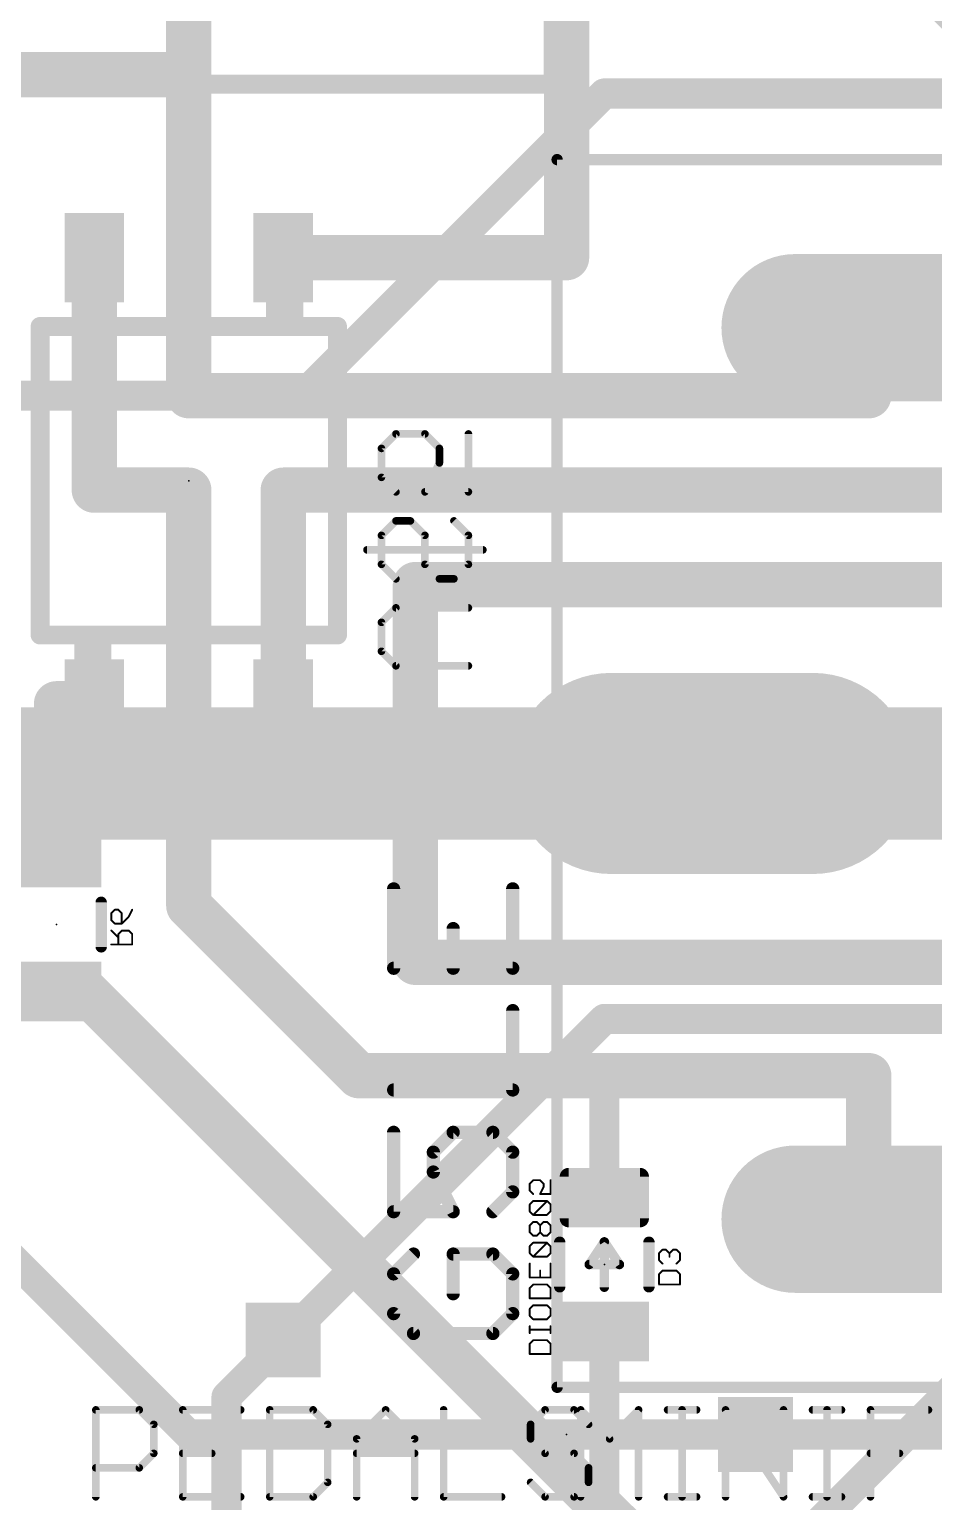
# Model space of a CAD drawing. Extents: x 0 to 107, y 0 to 139.
# Drawn here: x 38.5 to 50.66, y 48.63 to 68.43 of the extents above; entities that cross this region are included whole.
import ezdxf

# ---------------------------------------------------------------- set-up
doc = ezdxf.new("R2010")
doc.units = 0
for name, color, linetype in [('1', 14, 'CONTINUOUS'), ('16', 174, 'CONTINUOUS'), ('17', 94, 'CONTINUOUS'), ('18', 94, 'CONTINUOUS'), ('21', 250, 'CONTINUOUS'), ('22', 250, 'CONTINUOUS'), ('23', 178, 'CONTINUOUS'), ('24', 178, 'CONTINUOUS'), ('25', 250, 'CONTINUOUS'), ('26', 250, 'CONTINUOUS'), ('27', 250, 'CONTINUOUS'), ('28', 250, 'CONTINUOUS'), ('52', 250, 'CONTINUOUS')]:
    doc.layers.add(name, color=color, linetype=linetype)

# ---------------------------------------------------------------- blocks, each defined once
blk = doc.blocks.new('RECT')
blk.add_solid([(-0.5, -0.5), (0.5, -0.5), (-0.5, 0.5), (0.5, 0.5)])
blk = doc.blocks.new('RECT128000X192000R30')
at = {"const_width": 0.12}
blk.add_lwpolyline([(0.34, -0.48), (0.34, 0.48, 0.4142), (0.28, 0.54), (-0.28, 0.54, 0.4142), (-0.34, 0.48), (-0.34, -0.48, 0.4142), (-0.28, -0.54), (0.28, -0.54, 0.4142)], format="xyb", close=True, dxfattribs=at)
blk.add_solid([(-0.3054, -0.5054), (0.3054, -0.5054), (-0.3054, 0.5054), (0.3054, 0.5054)])
blk = doc.blocks.new('LONGP100')
at = {"const_width": 1}
blk.add_lwpolyline([(-0.5, 0), (0.5, 0)], dxfattribs=at)
at = {"const_width": 0.5}
for points in [[(-0.5, 0.25, 1), (-0.5, -0.25)], [(0.5, -0.25, 1), (0.5, 0.25)]]:
    blk.add_lwpolyline(points, format="xyb", dxfattribs=at)
blk = doc.blocks.new('SQUAREV')
blk.add_solid([(-0.5, -0.5), (0.5, -0.5), (-0.5, 0.5), (0.5, 0.5)])

msp = doc.modelspace()

# ---------------------------------------------------------------- linework, layer by layer
at = {"layer": '1'}
for points, const_width in [([(40.64, 76.454), (40.64, 67.818)], 0.4064), ([(40.64, 67.818), (35.56, 67.818)], 0.4064), ([(42.164, 63.5), (46.228, 67.564)], 0.4064), ([(46.228, 67.564), (51.562, 67.564)], 0.4064), ([(35.56, 63.5), (42.164, 63.5)], 0.4064), ([(51.816, 58.42), (37.592, 58.42)], 1.778), ([(46.228, 55.118), (41.91, 50.8)], 0.4064), ([(52.324, 55.118), (46.228, 55.118)], 0.4064), ([(40.64, 49.53), (38.1, 52.07)], 0.4064), ([(51.308, 50.546), (48.768, 48.006)], 0.4064), ([(48.26, 49.53), (40.64, 49.53)], 0.4064)]:
    msp.add_lwpolyline(points, dxfattribs=dict(at, const_width=const_width))
at = {"layer": '1', "const_width": 0.2032}
for points in [[(40.5384, 67.818, 1), (40.7416, 67.818)], [(40.64, 67.7164, 1), (40.64, 67.9196)], [(46.228, 67.6656, 1), (46.228, 67.4624)], [(46.2998, 67.4922, 1), (46.1562, 67.6358)], [(42.0922, 63.5718, 1), (42.2358, 63.4282)], [(42.164, 63.3984, 1), (42.164, 63.6016)], [(46.228, 55.2196, 1), (46.228, 55.0164)], [(46.2998, 55.0462, 1), (46.1562, 55.1898)], [(41.8382, 50.8718, 1), (41.9818, 50.7282)], [(40.64, 49.6316, 1), (40.64, 49.4284)], [(40.5682, 49.4582, 1), (40.7118, 49.6018)], [(48.26, 49.4284, 1), (48.26, 49.6316)]]:
    msp.add_lwpolyline(points, format="xyb", dxfattribs=at)
at = {"layer": '16'}
for points, const_width in [([(45.72, 65.357), (45.72, 71.12)], 0.6096), ([(40.64, 67.818), (40.64, 70.29)], 0.6096), ([(49.784, 69.85), (53.086, 66.548)], 0.6096), ([(37.846, 67.818), (40.64, 67.818)], 0.6096), ([(40.64, 67.818), (40.64, 63.5)], 0.6096), ([(39.37, 65.357), (39.37, 62.23)], 0.6096), ([(41.91, 65.357), (45.72, 65.357)], 0.6096), ([(49.784, 64.4144), (49.784, 63.5)], 0.6096), ([(49.784, 63.5), (40.64, 63.5)], 0.6096), ([(39.37, 62.23), (40.64, 62.23)], 0.6096), ([(40.64, 56.642), (40.64, 62.23)], 0.6096), ([(41.91, 59.357), (41.91, 62.23)], 0.6096), ([(41.91, 62.23), (53.086, 62.23)], 0.6096), ([(43.688, 60.96), (43.688, 55.88)], 0.6096), ([(43.688, 60.96), (54.61, 60.96)], 0.6096), ([(38.862, 57.288), (38.862, 59.357)], 0.6096), ([(38.862, 59.357), (39.37, 59.357)], 0.6096), ([(51.816, 58.42), (47.6758, 58.42)], 1.778), ([(42.926, 54.356), (40.64, 56.642)], 0.6096), ([(43.688, 55.88), (53.34, 55.88)], 0.6096), ([(38.862, 55.488), (36.83, 55.488)], 0.6096), ([(39.254, 55.488), (38.862, 55.488)], 0.6096), ([(46.228, 48.514), (39.254, 55.488)], 0.6096), ([(46.228, 54.356), (42.926, 54.356)], 0.6096), ([(49.784, 54.356), (46.228, 54.356)], 0.6096), ([(49.784, 54.356), (49.784, 52.4256)], 0.6096), ([(46.228, 52.716), (46.228, 54.356)], 0.4064), ([(46.228, 50.916), (46.228, 48.514)], 0.4064), ([(41.91, 50.8), (41.148, 50.038)], 0.4064), ([(41.148, 50.038), (41.148, 43.942)], 0.4064), ([(48.26, 49.53), (55.88, 49.53)], 0.4064), ([(47.87, 46.872), (46.228, 48.514)], 0.6096)]:
    msp.add_lwpolyline(points, dxfattribs=dict(at, const_width=const_width))
for points, const_width in [([(40.7924, 67.818, 1), (40.4876, 67.818)], 0.3048), ([(40.64, 67.6656, 1), (40.64, 67.9704)], 0.3048), ([(40.4876, 67.818, 1), (40.7924, 67.818)], 0.3048), ([(39.5224, 65.357, 1), (39.2176, 65.357)], 0.3048), ([(41.91, 65.5094, 1), (41.91, 65.2046)], 0.3048), ([(45.72, 65.2046, 1), (45.72, 65.5094)], 0.3048), ([(45.5676, 65.357, 1), (45.8724, 65.357)], 0.3048), ([(49.9364, 64.4144, 1), (49.6316, 64.4144)], 0.3048), ([(40.64, 63.6524, 1), (40.64, 63.3476)], 0.3048), ([(49.784, 63.3476, 1), (49.784, 63.6524)], 0.3048), ([(40.4876, 63.5, 1), (40.7924, 63.5)], 0.3048), ([(49.6316, 63.5, 1), (49.9364, 63.5)], 0.3048), ([(39.37, 62.3824, 1), (39.37, 62.0776)], 0.3048), ([(39.2176, 62.23, 1), (39.5224, 62.23)], 0.3048), ([(40.7924, 62.23, 1), (40.4876, 62.23)], 0.3048), ([(40.64, 62.0776, 1), (40.64, 62.3824)], 0.3048), ([(42.0624, 62.23, 1), (41.7576, 62.23)], 0.3048), ([(41.91, 62.3824, 1), (41.91, 62.0776)], 0.3048), ([(43.8404, 60.96, 1), (43.5356, 60.96)], 0.3048), ([(43.688, 61.1124, 1), (43.688, 60.8076)], 0.3048), ([(39.0144, 59.357, 1), (38.7096, 59.357)], 0.3048), ([(38.862, 59.5094, 1), (38.862, 59.2046)], 0.3048), ([(39.37, 59.2046, 1), (39.37, 59.5094)], 0.3048), ([(41.7576, 59.357, 1), (42.0624, 59.357)], 0.3048), ([(47.6758, 58.8645, 1), (47.6758, 57.9755)], 0.889), ([(38.7096, 57.288, 1), (39.0144, 57.288)], 0.3048), ([(40.7478, 56.7498, 1), (40.5322, 56.5342)], 0.3048), ([(40.4876, 56.642, 1), (40.7924, 56.642)], 0.3048), ([(43.688, 56.0324, 1), (43.688, 55.7276)], 0.3048), ([(43.5356, 55.88, 1), (43.8404, 55.88)], 0.3048), ([(38.862, 55.6404, 1), (38.862, 55.3356)], 0.3048), ([(38.862, 55.3356, 1), (38.862, 55.6404)], 0.3048), ([(39.3618, 55.5958, 1), (39.1462, 55.3802)], 0.3048), ([(39.254, 55.3356, 1), (39.254, 55.6404)], 0.3048), ([(42.926, 54.5084, 1), (42.926, 54.2036)], 0.3048), ([(46.228, 54.5084, 1), (46.228, 54.2036)], 0.3048), ([(46.228, 54.2036, 1), (46.228, 54.5084)], 0.3048), ([(49.9364, 54.356, 1), (49.6316, 54.356)], 0.3048), ([(49.784, 54.2036, 1), (49.784, 54.5084)], 0.3048), ([(42.8182, 54.2482, 1), (43.0338, 54.4638)], 0.3048), ([(46.3296, 54.356, 1), (46.1264, 54.356)], 0.2032), ([(46.1264, 52.716, 1), (46.3296, 52.716)], 0.2032), ([(49.6316, 52.4256, 1), (49.9364, 52.4256)], 0.3048), ([(46.3296, 50.916, 1), (46.1264, 50.916)], 0.2032), ([(41.9818, 50.7282, 1), (41.8382, 50.8718)], 0.2032), ([(41.2496, 50.038, 1), (41.0464, 50.038)], 0.2032), ([(41.0762, 50.1098, 1), (41.2198, 49.9662)], 0.2032), ([(48.26, 49.6316, 1), (48.26, 49.4284)], 0.2032), ([(46.3358, 48.6218, 1), (46.1202, 48.4062)], 0.3048), ([(46.1202, 48.4062, 1), (46.3358, 48.6218)], 0.3048)]:
    msp.add_lwpolyline(points, format="xyb", dxfattribs=dict(at, const_width=const_width))
at = {"layer": '21'}
for points, const_width in [([(45.54, 77.09), (45.54, 67.69)], 0.254), ([(45.54, 67.69), (36.14, 67.69)], 0.254), ([(66.167, 66.675), (45.593, 66.675)], 0.1524), ([(45.593, 50.165), (45.593, 66.675)], 0.1524), ([(45.593, 50.165), (66.167, 50.165)], 0.1524)]:
    msp.add_lwpolyline(points, dxfattribs=dict(at, const_width=const_width))
for points, const_width in [([(45.4765, 67.69, 1), (45.6035, 67.69)], 0.127), ([(45.54, 67.6265, 1), (45.54, 67.7535)], 0.127), ([(45.593, 66.7131, 1), (45.593, 66.6369)], 0.0762), ([(45.6311, 66.675, 1), (45.5549, 66.675)], 0.0762), ([(45.593, 50.2031, 1), (45.593, 50.1269)], 0.0762), ([(45.5549, 50.165, 1), (45.6311, 50.165)], 0.0762)]:
    msp.add_lwpolyline(points, format="xyb", dxfattribs=dict(at, const_width=const_width))
at = {"layer": '22'}
for points, const_width in [([(42.64, 64.432), (38.64, 64.432)], 0.254), ([(38.64, 64.432), (38.64, 60.282)], 0.254), ([(42.64, 60.282), (42.64, 64.432)], 0.254), ([(38.64, 60.282), (42.64, 60.282)], 0.254), ([(39.462, 56.088), (39.462, 56.688)], 0.1524), ([(45.628, 51.516), (45.628, 52.116)], 0.1524), ([(46.228, 52.1208), (46.0248, 51.816)], 0.127), ([(46.228, 51.5112), (46.228, 52.1208)], 0.127), ([(46.4312, 51.816), (46.228, 52.1208)], 0.127), ([(46.828, 51.516), (46.828, 52.116)], 0.1524), ([(46.0248, 51.816), (46.4312, 51.816)], 0.127)]:
    msp.add_lwpolyline(points, dxfattribs=dict(at, const_width=const_width))
for points, const_width in [([(38.64, 64.4955, 1), (38.64, 64.3685)], 0.127), ([(38.7035, 64.432, 1), (38.5765, 64.432)], 0.127), ([(42.7035, 64.432, 1), (42.5765, 64.432)], 0.127), ([(42.64, 64.3685, 1), (42.64, 64.4955)], 0.127), ([(41.91, 60.706, 1), (41.91, 60.96, 1), (41.91, 60.706)], 0.254), ([(38.64, 60.3455, 1), (38.64, 60.2185)], 0.127), ([(42.64, 60.2185, 1), (42.64, 60.3455)], 0.127), ([(38.5765, 60.282, 1), (38.7035, 60.282)], 0.127), ([(42.5765, 60.282, 1), (42.7035, 60.282)], 0.127), ([(39.5001, 56.688, 1), (39.4239, 56.688)], 0.0762), ([(39.4239, 56.088, 1), (39.5001, 56.088)], 0.0762), ([(45.6661, 52.116, 1), (45.5899, 52.116)], 0.0762), ([(46.2598, 52.1208, 1), (46.1962, 52.1208)], 0.0635), ([(46.2544, 52.1384, 1), (46.2016, 52.1032)], 0.0635), ([(46.2544, 52.1032, 1), (46.2016, 52.1384)], 0.0635), ([(46.8661, 52.116, 1), (46.7899, 52.116)], 0.0762), ([(46.0248, 51.8478, 1), (46.0248, 51.7843)], 0.0635), ([(46.4312, 51.7843, 1), (46.4312, 51.8478)], 0.0635), ([(45.9984, 51.8336, 1), (46.0512, 51.7984)], 0.0635), ([(46.4048, 51.7984, 1), (46.4576, 51.8336)], 0.0635), ([(45.5899, 51.516, 1), (45.6661, 51.516)], 0.0762), ([(46.1962, 51.5112, 1), (46.2598, 51.5112)], 0.0635), ([(46.7899, 51.516, 1), (46.8661, 51.516)], 0.0762)]:
    msp.add_lwpolyline(points, format="xyb", dxfattribs=dict(at, const_width=const_width))
at = {"layer": '23'}
msp.add_point((45.72, 49.53), dxfattribs=at)
at = {"layer": '24'}
for p in [(40.64, 62.357), (38.862, 56.388), (46.228, 51.816)]:
    msp.add_point(p, dxfattribs=at)
at = {"layer": '25', "const_width": 0.1016}
for points in [[(39.3894, 48.6918), (39.3894, 49.8612)], [(39.3894, 49.8612), (39.9741, 49.8612)], [(39.9741, 49.8612), (40.169, 49.6663)], [(41.3384, 49.8612), (40.5588, 49.8612)], [(40.5588, 49.8612), (40.5588, 48.6918)], [(41.7282, 49.8612), (41.7282, 48.6918)], [(42.3129, 49.8612), (41.7282, 49.8612)], [(42.5078, 49.6663), (42.3129, 49.8612)], [(42.8976, 49.4714), (43.2874, 49.8612)], [(43.2874, 49.8612), (43.6772, 49.4714)], [(44.067, 49.8612), (44.067, 48.6918)], [(45.4313, 49.8612), (45.2364, 49.6663)], [(45.8211, 49.8612), (45.4313, 49.8612)], [(46.016, 49.6663), (45.8211, 49.8612)], [(40.169, 49.6663), (40.169, 49.2765)], [(42.5078, 48.8867), (42.5078, 49.6663)], [(45.2364, 49.6663), (45.2364, 49.4714)], [(42.8976, 48.6918), (42.8976, 49.4714)], [(43.6772, 49.4714), (43.6772, 48.6918)], [(45.2364, 49.4714), (45.4313, 49.2765)], [(40.169, 49.2765), (39.9741, 49.0816)], [(40.5588, 49.2765), (40.9486, 49.2765)], [(42.8976, 49.2765), (43.6772, 49.2765)], [(45.4313, 49.2765), (45.8211, 49.2765)], [(45.8211, 49.2765), (46.016, 49.0816)], [(39.9741, 49.0816), (39.3894, 49.0816)], [(46.016, 49.0816), (46.016, 48.8867)], [(42.3129, 48.6918), (42.5078, 48.8867)], [(45.4313, 48.6918), (45.2364, 48.8867)], [(46.016, 48.8867), (45.8211, 48.6918)], [(40.5588, 48.6918), (41.3384, 48.6918)], [(41.7282, 48.6918), (42.3129, 48.6918)], [(44.067, 48.6918), (44.8466, 48.6918)], [(45.8211, 48.6918), (45.4313, 48.6918)]]:
    msp.add_lwpolyline(points, dxfattribs=at)
at = {"layer": '25', "const_width": 0.0508}
for points in [[(39.4148, 49.8612, 1), (39.364, 49.8612)], [(39.3894, 49.8866, 1), (39.3894, 49.8358)], [(39.9921, 49.8792, 1), (39.9561, 49.8432)], [(39.9741, 49.8358, 1), (39.9741, 49.8866)], [(40.5588, 49.8866, 1), (40.5588, 49.8358)], [(40.5842, 49.8612, 1), (40.5334, 49.8612)], [(41.3384, 49.8358, 1), (41.3384, 49.8866)], [(41.7536, 49.8612, 1), (41.7028, 49.8612)], [(41.7282, 49.8866, 1), (41.7282, 49.8358)], [(42.3309, 49.8792, 1), (42.2949, 49.8432)], [(42.3129, 49.8358, 1), (42.3129, 49.8866)], [(43.3054, 49.8792, 1), (43.2694, 49.8432)], [(43.3054, 49.8432, 1), (43.2694, 49.8792)], [(44.0924, 49.8612, 1), (44.0416, 49.8612)], [(45.4313, 49.8866, 1), (45.4313, 49.8358)], [(45.4492, 49.8432, 1), (45.4133, 49.8792)], [(45.839, 49.8792, 1), (45.8031, 49.8432)], [(45.8211, 49.8358, 1), (45.8211, 49.8866)], [(40.1944, 49.6663, 1), (40.1436, 49.6663)], [(40.151, 49.6483, 1), (40.187, 49.6843)], [(42.5332, 49.6663, 1), (42.4824, 49.6663)], [(42.4898, 49.6483, 1), (42.5258, 49.6843)], [(45.2184, 49.6843, 1), (45.2543, 49.6483)], [(45.2618, 49.6663, 1), (45.211, 49.6663)], [(45.998, 49.6483, 1), (46.0339, 49.6843)], [(42.8796, 49.4894, 1), (42.9156, 49.4534)], [(42.923, 49.4714, 1), (42.8722, 49.4714)], [(43.7026, 49.4714, 1), (43.6518, 49.4714)], [(43.6592, 49.4534, 1), (43.6952, 49.4894)], [(45.2543, 49.4894, 1), (45.2184, 49.4534)], [(45.211, 49.4714, 1), (45.2618, 49.4714)], [(40.1436, 49.2765, 1), (40.1944, 49.2765)], [(40.187, 49.2585, 1), (40.151, 49.2945)], [(40.5588, 49.3019, 1), (40.5588, 49.2511)], [(40.9486, 49.2511, 1), (40.9486, 49.3019)], [(42.8976, 49.3019, 1), (42.8976, 49.2511)], [(43.6772, 49.2511, 1), (43.6772, 49.3019)], [(45.4313, 49.3019, 1), (45.4313, 49.2511)], [(45.4133, 49.2585, 1), (45.4492, 49.2945)], [(45.839, 49.2945, 1), (45.8031, 49.2585)], [(45.8211, 49.2511, 1), (45.8211, 49.3019)], [(39.3894, 49.107, 1), (39.3894, 49.0562)], [(39.9561, 49.0996, 1), (39.9921, 49.0636)], [(39.9741, 49.0562, 1), (39.9741, 49.107)], [(46.0414, 49.0816, 1), (45.9906, 49.0816)], [(45.998, 49.0636, 1), (46.0339, 49.0996)], [(42.4824, 48.8867, 1), (42.5332, 48.8867)], [(42.5258, 48.8687, 1), (42.4898, 48.9047)], [(45.2543, 48.9047, 1), (45.2184, 48.8687)], [(45.9906, 48.8867, 1), (46.0414, 48.8867)], [(46.0339, 48.8687, 1), (45.998, 48.9047)], [(39.364, 48.6918, 1), (39.4148, 48.6918)], [(40.5588, 48.7172, 1), (40.5588, 48.6664)], [(40.5334, 48.6918, 1), (40.5842, 48.6918)], [(41.3384, 48.6664, 1), (41.3384, 48.7172)], [(41.7282, 48.7172, 1), (41.7282, 48.6664)], [(41.7028, 48.6918, 1), (41.7536, 48.6918)], [(42.2949, 48.7098, 1), (42.3309, 48.6738)], [(42.3129, 48.6664, 1), (42.3129, 48.7172)], [(42.8722, 48.6918, 1), (42.923, 48.6918)], [(43.6518, 48.6918, 1), (43.7026, 48.6918)], [(44.067, 48.7172, 1), (44.067, 48.6664)], [(44.0416, 48.6918, 1), (44.0924, 48.6918)], [(44.8466, 48.6664, 1), (44.8466, 48.7172)], [(45.4313, 48.7172, 1), (45.4313, 48.6664)], [(45.4133, 48.6738, 1), (45.4492, 48.7098)], [(45.8031, 48.7098, 1), (45.839, 48.6738)], [(45.8211, 48.6664, 1), (45.8211, 48.7172)]]:
    msp.add_lwpolyline(points, format="xyb", dxfattribs=at)
at = {"layer": '26'}
for points, const_width in [([(43.4257, 62.9862), (43.2308, 62.7913)], 0.1016), ([(43.8155, 62.9862), (43.4257, 62.9862)], 0.1016), ([(44.0104, 62.7913), (43.8155, 62.9862)], 0.1016), ([(44.4002, 62.9862), (44.4002, 62.2066)], 0.1016), ([(43.2308, 62.7913), (43.2308, 62.4015)], 0.1016), ([(44.0104, 62.5964), (44.0104, 62.7913)], 0.1016), ([(43.8155, 62.2066), (44.0104, 62.5964)], 0.1016), ([(43.2308, 62.4015), (43.4257, 62.2066)], 0.1016), ([(44.4002, 62.2066), (43.8155, 62.2066)], 0.1016), ([(43.2308, 61.6219), (43.4257, 61.8168)], 0.1016), ([(43.4257, 61.8168), (43.6206, 61.8168)], 0.1016), ([(43.6206, 61.8168), (43.8155, 61.6219)], 0.1016), ([(44.4002, 61.6219), (44.2053, 61.8168)], 0.1016), ([(43.2308, 61.2321), (43.2308, 61.6219)], 0.1016), ([(43.8155, 61.6219), (43.8155, 61.2321)], 0.1016), ([(44.4002, 61.2321), (44.4002, 61.6219)], 0.1016), ([(44.5951, 61.427), (43.0359, 61.427)], 0.1016), ([(43.4257, 61.0372), (43.2308, 61.2321)], 0.1016), ([(43.8155, 61.2321), (44.0104, 61.0372)], 0.1016), ([(44.2053, 61.0372), (44.4002, 61.2321)], 0.1016), ([(44.0104, 61.0372), (44.2053, 61.0372)], 0.1016), ([(43.2308, 60.4525), (43.4257, 60.6474)], 0.1016), ([(43.4257, 60.6474), (44.4002, 60.6474)], 0.1016), ([(43.2308, 60.0627), (43.2308, 60.4525)], 0.1016), ([(43.4257, 59.8678), (43.2308, 60.0627)], 0.1016), ([(44.4002, 59.8678), (43.4257, 59.8678)], 0.1016), ([(39.5986, 56.5405), (39.6452, 56.5871)], 0.0254), ([(39.5986, 56.4473), (39.5986, 56.5405)], 0.0254), ([(39.6452, 56.4007), (39.5986, 56.4473)], 0.0254), ([(39.6452, 56.5871), (39.6918, 56.5871)], 0.0254), ([(39.6918, 56.5871), (39.7384, 56.5405)], 0.0254), ([(39.7384, 56.5405), (39.7384, 56.4007)], 0.0254), ([(39.8316, 56.4939), (39.7384, 56.4007)], 0.0254), ([(39.8782, 56.5871), (39.8316, 56.4939)], 0.0254), ([(39.6918, 56.2133), (39.5986, 56.3065)], 0.0254), ([(39.7384, 56.4007), (39.6452, 56.4007)], 0.0254), ([(39.7384, 56.3065), (39.6918, 56.2599)], 0.0254), ([(39.6918, 56.2599), (39.6918, 56.12)], 0.0254), ([(39.8316, 56.3065), (39.7384, 56.3065)], 0.0254), ([(39.8782, 56.2599), (39.8316, 56.3065)], 0.0254), ([(39.8782, 56.12), (39.8782, 56.2599)], 0.0254), ([(39.5986, 56.12), (39.8782, 56.12)], 0.0254), ([(47.0112, 52.0151), (46.9646, 51.9685)], 0.0254), ([(46.9646, 51.9685), (46.9646, 51.8753)], 0.0254), ([(46.9646, 51.8753), (47.0112, 51.8287)], 0.0254), ([(47.0578, 52.0151), (47.0112, 52.0151)], 0.0254), ([(47.1044, 51.9685), (47.0578, 52.0151)], 0.0254), ([(47.151, 52.0151), (47.1044, 51.9685)], 0.0254), ([(47.1044, 51.9685), (47.1044, 51.9219)], 0.0254), ([(47.1976, 52.0151), (47.151, 52.0151)], 0.0254), ([(47.2442, 51.9685), (47.1976, 52.0151)], 0.0254), ([(47.1976, 51.8287), (47.2442, 51.8753)], 0.0254), ([(47.2442, 51.8753), (47.2442, 51.9685)], 0.0254), ([(46.9646, 51.6879), (47.0112, 51.7345)], 0.0254), ([(46.9646, 51.548), (46.9646, 51.6879)], 0.0254), ([(47.0112, 51.7345), (47.1976, 51.7345)], 0.0254), ([(47.1976, 51.7345), (47.2442, 51.6879)], 0.0254), ([(47.2442, 51.6879), (47.2442, 51.548)], 0.0254), ([(47.2442, 51.548), (46.9646, 51.548)], 0.0254)]:
    msp.add_lwpolyline(points, dxfattribs=dict(at, const_width=const_width))
for points, const_width in [([(43.4257, 63.0116, 1), (43.4257, 62.9608)], 0.0508), ([(43.4437, 62.9682, 1), (43.4077, 63.0042)], 0.0508), ([(43.8335, 63.0042, 1), (43.7975, 62.9682)], 0.0508), ([(43.8155, 62.9608, 1), (43.8155, 63.0116)], 0.0508), ([(44.4256, 62.9862, 1), (44.3748, 62.9862)], 0.0508), ([(43.2128, 62.8093, 1), (43.2488, 62.7733)], 0.0508), ([(43.2562, 62.7913, 1), (43.2054, 62.7913)], 0.0508), ([(44.0358, 62.7913, 1), (43.985, 62.7913)], 0.0508), ([(43.9924, 62.7733, 1), (44.0284, 62.8093)], 0.0508), ([(43.985, 62.5964, 1), (44.0358, 62.5964)], 0.0508), ([(44.0331, 62.585, 1), (43.9877, 62.6077)], 0.0508), ([(43.2488, 62.4195, 1), (43.2128, 62.3835)], 0.0508), ([(43.2054, 62.4015, 1), (43.2562, 62.4015)], 0.0508), ([(43.4077, 62.1886, 1), (43.4437, 62.2246)], 0.0508), ([(43.8155, 62.232, 1), (43.8155, 62.1812)], 0.0508), ([(43.7928, 62.218, 1), (43.8382, 62.1952)], 0.0508), ([(44.3748, 62.2066, 1), (44.4256, 62.2066)], 0.0508), ([(44.4002, 62.1812, 1), (44.4002, 62.232)], 0.0508), ([(43.4257, 61.8422, 1), (43.4257, 61.7914)], 0.0508), ([(43.4437, 61.7988, 1), (43.4077, 61.8348)], 0.0508), ([(43.6386, 61.8348, 1), (43.6026, 61.7988)], 0.0508), ([(43.6206, 61.7914, 1), (43.6206, 61.8422)], 0.0508), ([(44.2233, 61.8348, 1), (44.1873, 61.7988)], 0.0508), ([(43.2128, 61.6399, 1), (43.2488, 61.6039)], 0.0508), ([(43.2562, 61.6219, 1), (43.2054, 61.6219)], 0.0508), ([(43.8409, 61.6219, 1), (43.7901, 61.6219)], 0.0508), ([(43.7975, 61.6039, 1), (43.8335, 61.6399)], 0.0508), ([(44.4256, 61.6219, 1), (44.3748, 61.6219)], 0.0508), ([(44.3822, 61.6039, 1), (44.4182, 61.6399)], 0.0508), ([(43.0359, 61.4524, 1), (43.0359, 61.4016)], 0.0508), ([(44.5951, 61.4016, 1), (44.5951, 61.4524)], 0.0508), ([(43.2488, 61.2501, 1), (43.2128, 61.2141)], 0.0508), ([(43.2054, 61.2321, 1), (43.2562, 61.2321)], 0.0508), ([(43.8335, 61.2501, 1), (43.7975, 61.2141)], 0.0508), ([(43.7901, 61.2321, 1), (43.8409, 61.2321)], 0.0508), ([(44.3748, 61.2321, 1), (44.4256, 61.2321)], 0.0508), ([(44.4182, 61.2141, 1), (44.3822, 61.2501)], 0.0508), ([(43.4077, 61.0192, 1), (43.4437, 61.0552)], 0.0508), ([(44.0104, 61.0626, 1), (44.0104, 61.0118)], 0.0508), ([(43.9924, 61.0192, 1), (44.0284, 61.0552)], 0.0508), ([(44.1873, 61.0552, 1), (44.2233, 61.0192)], 0.0508), ([(44.2053, 61.0118, 1), (44.2053, 61.0626)], 0.0508), ([(43.4257, 60.6728, 1), (43.4257, 60.622)], 0.0508), ([(43.4437, 60.6294, 1), (43.4077, 60.6654)], 0.0508), ([(44.4002, 60.622, 1), (44.4002, 60.6728)], 0.0508), ([(43.2128, 60.4705, 1), (43.2488, 60.4345)], 0.0508), ([(43.2562, 60.4525, 1), (43.2054, 60.4525)], 0.0508), ([(43.2488, 60.0807, 1), (43.2128, 60.0447)], 0.0508), ([(43.2054, 60.0627, 1), (43.2562, 60.0627)], 0.0508), ([(43.4257, 59.8932, 1), (43.4257, 59.8424)], 0.0508), ([(43.4077, 59.8498, 1), (43.4437, 59.8858)], 0.0508), ([(44.4002, 59.8424, 1), (44.4002, 59.8932)], 0.0508), ([(39.5941, 56.545, 1), (39.6031, 56.536)], 0.0127), ([(39.6031, 56.4518, 1), (39.5941, 56.4428)], 0.0127), ([(39.605, 56.5405, 1), (39.5923, 56.5405)], 0.0127), ([(39.5923, 56.4473, 1), (39.605, 56.4473)], 0.0127), ([(39.6452, 56.5935, 1), (39.6452, 56.5808)], 0.0127), ([(39.6497, 56.5826, 1), (39.6407, 56.5916)], 0.0127), ([(39.6963, 56.5916, 1), (39.6873, 56.5826)], 0.0127), ([(39.6918, 56.5808, 1), (39.6918, 56.5935)], 0.0127), ([(39.7448, 56.5405, 1), (39.7321, 56.5405)], 0.0127), ([(39.7339, 56.536, 1), (39.7429, 56.545)], 0.0127), ([(39.826, 56.4968, 1), (39.8373, 56.4911)], 0.0127), ([(39.8361, 56.4894, 1), (39.8271, 56.4984)], 0.0127), ([(39.8839, 56.5843, 1), (39.8726, 56.59)], 0.0127), ([(39.6031, 56.311, 1), (39.5941, 56.302)], 0.0127), ([(39.6452, 56.407, 1), (39.6452, 56.3944)], 0.0127), ([(39.6407, 56.3962, 1), (39.6497, 56.4052)], 0.0127), ([(39.6873, 56.2644, 1), (39.6963, 56.2554)], 0.0127), ([(39.6982, 56.2599, 1), (39.6855, 56.2599)], 0.0127), ([(39.7339, 56.4052, 1), (39.7429, 56.3962)], 0.0127), ([(39.7384, 56.3128, 1), (39.7384, 56.3001)], 0.0127), ([(39.7321, 56.4007, 1), (39.7448, 56.4007)], 0.0127), ([(39.7429, 56.302, 1), (39.7339, 56.311)], 0.0127), ([(39.7384, 56.3944, 1), (39.7384, 56.407)], 0.0127), ([(39.8361, 56.311, 1), (39.8271, 56.302)], 0.0127), ([(39.8316, 56.3001, 1), (39.8316, 56.3128)], 0.0127), ([(39.8846, 56.2599, 1), (39.8719, 56.2599)], 0.0127), ([(39.8737, 56.2554, 1), (39.8827, 56.2644)], 0.0127), ([(39.5986, 56.1264, 1), (39.5986, 56.1137)], 0.0127), ([(39.6855, 56.12, 1), (39.6982, 56.12)], 0.0127), ([(39.6873, 56.2088, 1), (39.6963, 56.2177)], 0.0127), ([(39.8719, 56.12, 1), (39.8846, 56.12)], 0.0127), ([(39.8782, 56.1137, 1), (39.8782, 56.1264)], 0.0127), ([(46.9601, 51.973, 1), (46.9691, 51.964)], 0.0127), ([(46.9691, 51.8798, 1), (46.9601, 51.8708)], 0.0127), ([(46.971, 51.9685, 1), (46.9583, 51.9685)], 0.0127), ([(46.9583, 51.8753, 1), (46.971, 51.8753)], 0.0127), ([(47.0112, 52.0215, 1), (47.0112, 52.0088)], 0.0127), ([(47.0157, 52.0106, 1), (47.0067, 52.0196)], 0.0127), ([(47.0623, 52.0196, 1), (47.0533, 52.0106)], 0.0127), ([(47.0578, 52.0088, 1), (47.0578, 52.0215)], 0.0127), ([(47.0999, 51.973, 1), (47.1089, 51.964)], 0.0127), ([(47.1108, 51.9685, 1), (47.0981, 51.9685)], 0.0127), ([(47.0981, 51.9219, 1), (47.1108, 51.9219)], 0.0127), ([(47.0999, 51.964, 1), (47.1089, 51.973)], 0.0127), ([(47.151, 52.0215, 1), (47.151, 52.0088)], 0.0127), ([(47.1555, 52.0106, 1), (47.1465, 52.0196)], 0.0127), ([(47.2021, 52.0196, 1), (47.1931, 52.0106)], 0.0127), ([(47.1976, 52.0088, 1), (47.1976, 52.0215)], 0.0127), ([(47.2506, 51.9685, 1), (47.2379, 51.9685)], 0.0127), ([(47.2379, 51.8753, 1), (47.2506, 51.8753)], 0.0127), ([(47.2397, 51.964, 1), (47.2487, 51.973)], 0.0127), ([(47.2487, 51.8708, 1), (47.2397, 51.8798)], 0.0127), ([(46.9601, 51.6924, 1), (46.9691, 51.6834)], 0.0127), ([(46.971, 51.6879, 1), (46.9583, 51.6879)], 0.0127), ([(47.0112, 51.7408, 1), (47.0112, 51.7281)], 0.0127), ([(47.0067, 51.8242, 1), (47.0157, 51.8332)], 0.0127), ([(47.0157, 51.73, 1), (47.0067, 51.739)], 0.0127), ([(47.1931, 51.8332, 1), (47.2021, 51.8242)], 0.0127), ([(47.2021, 51.739, 1), (47.1931, 51.73)], 0.0127), ([(47.1976, 51.7281, 1), (47.1976, 51.7408)], 0.0127), ([(47.2506, 51.6879, 1), (47.2379, 51.6879)], 0.0127), ([(47.2397, 51.6834, 1), (47.2487, 51.6924)], 0.0127), ([(46.9646, 51.5544, 1), (46.9646, 51.5417)], 0.0127), ([(46.9583, 51.548, 1), (46.971, 51.548)], 0.0127), ([(47.2379, 51.548, 1), (47.2506, 51.548)], 0.0127), ([(47.2442, 51.5417, 1), (47.2442, 51.5544)], 0.0127)]:
    msp.add_lwpolyline(points, format="xyb", dxfattribs=dict(at, const_width=const_width))
at = {"layer": '27'}
for points, const_width in [([(43.3945, 56.8681), (43.3945, 55.8004)], 0.1778), ([(44.9961, 55.8004), (44.9961, 56.8681)], 0.1778), ([(44.1953, 55.8004), (44.1953, 56.3342)], 0.1778), ([(43.3945, 55.8004), (44.9961, 55.8004)], 0.1778), ([(44.9961, 54.1632), (44.9961, 55.2309)], 0.1778), ([(43.3945, 54.1632), (44.9961, 54.1632)], 0.1778), ([(43.3945, 53.5938), (43.3945, 52.5261)], 0.1778), ([(43.9284, 53.3268), (44.1953, 53.5938)], 0.1778), ([(44.1953, 53.5938), (44.7292, 53.5938)], 0.1778), ([(44.7292, 53.5938), (44.9961, 53.3268)], 0.1778), ([(43.9284, 53.0599), (43.9284, 53.3268)], 0.1778), ([(44.9961, 53.3268), (44.9961, 52.793)], 0.1778), ([(44.1953, 52.5261), (43.9284, 53.0599)], 0.1778), ([(44.9961, 52.793), (44.7292, 52.5261)], 0.1778), ([(43.3945, 52.5261), (44.1953, 52.5261)], 0.1778), ([(43.6615, 51.9566), (43.3945, 51.6897)], 0.1778), ([(44.7292, 51.9566), (44.1953, 51.9566)], 0.1778), ([(44.1953, 51.9566), (44.1953, 51.4228)], 0.1778), ([(44.9961, 51.6897), (44.7292, 51.9566)], 0.1778), ([(43.3945, 51.6897), (43.3945, 51.1558)], 0.1778), ([(44.9961, 51.1558), (44.9961, 51.6897)], 0.1778), ([(43.3945, 51.1558), (43.6615, 50.8889)], 0.1778), ([(44.7292, 50.8889), (44.9961, 51.1558)], 0.1778), ([(43.6615, 50.8889), (44.7292, 50.8889)], 0.1778), ([(45.9092, 48.6918), (45.9092, 49.8612)], 0.1016), ([(45.9092, 49.8612), (46.299, 49.4714)], 0.1016), ([(46.299, 49.4714), (46.6888, 49.8612)], 0.1016), ([(46.6888, 49.8612), (46.6888, 48.6918)], 0.1016), ([(47.0786, 49.8612), (47.4684, 49.8612)], 0.1016), ([(47.2735, 48.6918), (47.2735, 49.8612)], 0.1016), ([(47.8582, 48.6918), (47.8582, 49.8612)], 0.1016), ([(47.8582, 49.8612), (48.6378, 48.6918)], 0.1016), ([(48.6378, 48.6918), (48.6378, 49.8612)], 0.1016), ([(49.0276, 49.8612), (49.4174, 49.8612)], 0.1016), ([(49.2225, 48.6918), (49.2225, 49.8612)], 0.1016), ([(49.8072, 48.6918), (49.8072, 49.8612)], 0.1016), ([(49.8072, 49.8612), (50.5868, 49.8612)], 0.1016), ([(49.8072, 49.2765), (50.197, 49.2765)], 0.1016), ([(47.0786, 48.6918), (47.4684, 48.6918)], 0.1016), ([(49.0276, 48.6918), (49.4174, 48.6918)], 0.1016)]:
    msp.add_lwpolyline(points, dxfattribs=dict(at, const_width=const_width))
for points, const_width in [([(43.439, 56.8681, 1), (43.3501, 56.8681)], 0.0889), ([(45.0406, 56.8681, 1), (44.9517, 56.8681)], 0.0889), ([(44.2398, 56.3342, 1), (44.1509, 56.3342)], 0.0889), ([(43.3945, 55.8448, 1), (43.3945, 55.7559)], 0.0889), ([(43.3501, 55.8004, 1), (43.439, 55.8004)], 0.0889), ([(44.1509, 55.8004, 1), (44.2398, 55.8004)], 0.0889), ([(44.9517, 55.8004, 1), (45.0406, 55.8004)], 0.0889), ([(44.9961, 55.7559, 1), (44.9961, 55.8448)], 0.0889), ([(45.0406, 55.2309, 1), (44.9517, 55.2309)], 0.0889), ([(43.3945, 54.2077, 1), (43.3945, 54.1188)], 0.0889), ([(44.9961, 54.1188, 1), (44.9961, 54.2077)], 0.0889), ([(44.9517, 54.1632, 1), (45.0406, 54.1632)], 0.0889), ([(43.439, 53.5938, 1), (43.3501, 53.5938)], 0.0889), ([(44.1953, 53.6382, 1), (44.1953, 53.5493)], 0.0889), ([(44.2267, 53.5623, 1), (44.1639, 53.6252)], 0.0889), ([(44.7606, 53.6252, 1), (44.6977, 53.5623)], 0.0889), ([(44.7292, 53.5493, 1), (44.7292, 53.6382)], 0.0889), ([(43.9728, 53.3268, 1), (43.8839, 53.3268)], 0.0889), ([(43.897, 53.3583, 1), (43.9598, 53.2954)], 0.0889), ([(45.0406, 53.3268, 1), (44.9517, 53.3268)], 0.0889), ([(44.9647, 53.2954, 1), (45.0275, 53.3583)], 0.0889), ([(43.9681, 53.0798, 1), (43.8886, 53.04)], 0.0889), ([(43.8839, 53.0599, 1), (43.9728, 53.0599)], 0.0889), ([(45.0275, 52.7616, 1), (44.9647, 52.8244)], 0.0889), ([(44.9517, 52.793, 1), (45.0406, 52.793)], 0.0889), ([(43.3945, 52.5705, 1), (43.3945, 52.4816)], 0.0889), ([(43.3501, 52.5261, 1), (43.439, 52.5261)], 0.0889), ([(44.1556, 52.5062, 1), (44.2351, 52.5459)], 0.0889), ([(44.1953, 52.4816, 1), (44.1953, 52.5705)], 0.0889), ([(44.6977, 52.5575, 1), (44.7606, 52.4946)], 0.0889), ([(43.6929, 51.9252, 1), (43.63, 51.988)], 0.0889), ([(44.1953, 52.0011, 1), (44.1953, 51.9122)], 0.0889), ([(44.2398, 51.9566, 1), (44.1509, 51.9566)], 0.0889), ([(44.7606, 51.988, 1), (44.6977, 51.9252)], 0.0889), ([(44.7292, 51.9122, 1), (44.7292, 52.0011)], 0.0889), ([(43.439, 51.6897, 1), (43.3501, 51.6897)], 0.0889), ([(43.3631, 51.7211, 1), (43.426, 51.6583)], 0.0889), ([(45.0406, 51.6897, 1), (44.9517, 51.6897)], 0.0889), ([(44.9647, 51.6583, 1), (45.0275, 51.7211)], 0.0889), ([(44.1509, 51.4228, 1), (44.2398, 51.4228)], 0.0889), ([(43.426, 51.1873, 1), (43.3631, 51.1244)], 0.0889), ([(43.3501, 51.1558, 1), (43.439, 51.1558)], 0.0889), ([(44.9517, 51.1558, 1), (45.0406, 51.1558)], 0.0889), ([(45.0275, 51.1244, 1), (44.9647, 51.1873)], 0.0889), ([(43.6615, 50.9333, 1), (43.6615, 50.8445)], 0.0889), ([(43.63, 50.8575, 1), (43.6929, 50.9203)], 0.0889), ([(44.6977, 50.9203, 1), (44.7606, 50.8575)], 0.0889), ([(44.7292, 50.8445, 1), (44.7292, 50.9333)], 0.0889), ([(45.9272, 49.8792, 1), (45.8912, 49.8432)], 0.0508), ([(45.9346, 49.8612, 1), (45.8838, 49.8612)], 0.0508), ([(46.7142, 49.8612, 1), (46.6634, 49.8612)], 0.0508), ([(46.7068, 49.8432, 1), (46.6708, 49.8792)], 0.0508), ([(47.0786, 49.8866, 1), (47.0786, 49.8358)], 0.0508), ([(47.2989, 49.8612, 1), (47.2481, 49.8612)], 0.0508), ([(47.4684, 49.8358, 1), (47.4684, 49.8866)], 0.0508), ([(47.8836, 49.8612, 1), (47.8328, 49.8612)], 0.0508), ([(47.8793, 49.8753, 1), (47.8371, 49.8471)], 0.0508), ([(48.6632, 49.8612, 1), (48.6124, 49.8612)], 0.0508), ([(49.0276, 49.8866, 1), (49.0276, 49.8358)], 0.0508), ([(49.2479, 49.8612, 1), (49.1971, 49.8612)], 0.0508), ([(49.4174, 49.8358, 1), (49.4174, 49.8866)], 0.0508), ([(49.8326, 49.8612, 1), (49.7818, 49.8612)], 0.0508), ([(49.8072, 49.8866, 1), (49.8072, 49.8358)], 0.0508), ([(50.5868, 49.8358, 1), (50.5868, 49.8866)], 0.0508), ([(46.281, 49.4894, 1), (46.317, 49.4534)], 0.0508), ([(46.281, 49.4534, 1), (46.317, 49.4894)], 0.0508), ([(49.8072, 49.3019, 1), (49.8072, 49.2511)], 0.0508), ([(50.197, 49.2511, 1), (50.197, 49.3019)], 0.0508), ([(45.8838, 48.6918, 1), (45.9346, 48.6918)], 0.0508), ([(46.6634, 48.6918, 1), (46.7142, 48.6918)], 0.0508), ([(47.0786, 48.7172, 1), (47.0786, 48.6664)], 0.0508), ([(47.2481, 48.6918, 1), (47.2989, 48.6918)], 0.0508), ([(47.4684, 48.6664, 1), (47.4684, 48.7172)], 0.0508), ([(47.8328, 48.6918, 1), (47.8836, 48.6918)], 0.0508), ([(48.6124, 48.6918, 1), (48.6632, 48.6918)], 0.0508), ([(48.6167, 48.6777, 1), (48.6589, 48.7059)], 0.0508), ([(49.0276, 48.7172, 1), (49.0276, 48.6664)], 0.0508), ([(49.1971, 48.6918, 1), (49.2479, 48.6918)], 0.0508), ([(49.4174, 48.6664, 1), (49.4174, 48.7172)], 0.0508), ([(49.7818, 48.6918, 1), (49.8326, 48.6918)], 0.0508)]:
    msp.add_lwpolyline(points, format="xyb", dxfattribs=dict(at, const_width=const_width))
at = {"layer": '28', "const_width": 0.0254}
for points in [[(45.2713, 52.9506), (45.2247, 52.904)], [(45.2247, 52.904), (45.2247, 52.8108)], [(45.3645, 52.9506), (45.2713, 52.9506)], [(45.4111, 52.904), (45.3645, 52.9506)], [(45.3645, 52.7642), (45.4111, 52.8574)], [(45.4111, 52.8574), (45.4111, 52.904)], [(45.5043, 52.9506), (45.5043, 52.7642)], [(45.2247, 52.8108), (45.2713, 52.7642)], [(45.2713, 52.67), (45.2247, 52.6234)], [(45.4577, 52.67), (45.2713, 52.67)], [(45.2713, 52.4835), (45.4577, 52.67)], [(45.5043, 52.7642), (45.3645, 52.7642)], [(45.5043, 52.6234), (45.4577, 52.67)], [(45.2247, 52.6234), (45.2247, 52.5302)], [(45.2247, 52.5302), (45.2713, 52.4835)], [(45.2713, 52.4835), (45.4577, 52.4835)], [(45.4577, 52.4835), (45.5043, 52.5302)], [(45.5043, 52.5302), (45.5043, 52.6234)], [(45.2713, 52.3893), (45.2247, 52.3427)], [(45.2247, 52.3427), (45.2247, 52.2495)], [(45.3179, 52.3893), (45.2713, 52.3893)], [(45.3645, 52.3427), (45.3179, 52.3893)], [(45.4111, 52.3893), (45.3645, 52.3427)], [(45.3645, 52.2495), (45.3645, 52.3427)], [(45.4577, 52.3893), (45.4111, 52.3893)], [(45.5043, 52.3427), (45.4577, 52.3893)], [(45.5043, 52.2495), (45.5043, 52.3427)], [(45.2247, 52.2495), (45.2713, 52.2029)], [(45.2713, 52.1087), (45.2247, 52.0621)], [(45.2247, 52.0621), (45.2247, 51.9688)], [(45.2713, 52.2029), (45.3179, 52.2029)], [(45.4577, 52.1087), (45.2713, 52.1087)], [(45.2713, 51.9222), (45.4577, 52.1087)], [(45.3179, 52.2029), (45.3645, 52.2495)], [(45.3645, 52.2495), (45.4111, 52.2029)], [(45.4111, 52.2029), (45.4577, 52.2029)], [(45.4577, 52.2029), (45.5043, 52.2495)], [(45.5043, 52.0621), (45.4577, 52.1087)], [(45.5043, 51.9688), (45.5043, 52.0621)], [(45.2247, 51.9688), (45.2713, 51.9222)], [(45.2713, 51.9222), (45.4577, 51.9222)], [(45.4577, 51.9222), (45.5043, 51.9688)], [(45.2247, 51.6416), (45.2247, 51.828)], [(45.3645, 51.6416), (45.3645, 51.7348)], [(45.5043, 51.828), (45.5043, 51.6416)], [(45.5043, 51.6416), (45.2247, 51.6416)], [(45.2247, 51.5008), (45.2713, 51.5474)], [(45.2247, 51.3609), (45.2247, 51.5008)], [(45.2713, 51.5474), (45.4577, 51.5474)], [(45.4577, 51.5474), (45.5043, 51.5008)], [(45.5043, 51.5008), (45.5043, 51.3609)], [(45.5043, 51.3609), (45.2247, 51.3609)], [(45.2247, 51.2201), (45.2713, 51.2667)], [(45.2713, 51.2667), (45.4577, 51.2667)], [(45.4577, 51.2667), (45.5043, 51.2201)], [(45.2247, 51.1269), (45.2247, 51.2201)], [(45.2713, 51.0803), (45.2247, 51.1269)], [(45.4577, 51.0803), (45.2713, 51.0803)], [(45.5043, 51.1269), (45.4577, 51.0803)], [(45.5043, 51.2201), (45.5043, 51.1269)], [(45.2247, 50.8932), (45.2247, 50.9864)], [(45.2247, 50.9398), (45.5043, 50.9398)], [(45.5043, 50.8932), (45.5043, 50.9864)], [(45.2247, 50.7523), (45.2713, 50.799)], [(45.2247, 50.6125), (45.2247, 50.7523)], [(45.2713, 50.799), (45.4577, 50.799)], [(45.4577, 50.799), (45.5043, 50.7523)], [(45.5043, 50.7523), (45.5043, 50.6125)], [(45.5043, 50.6125), (45.2247, 50.6125)]]:
    msp.add_lwpolyline(points, dxfattribs=at)
at = {"layer": '28', "const_width": 0.0127}
for points in [[(45.2202, 52.9085, 1), (45.2292, 52.8995)], [(45.2311, 52.904, 1), (45.2184, 52.904)], [(45.2713, 52.957, 1), (45.2713, 52.9443)], [(45.2758, 52.9461, 1), (45.2668, 52.9551)], [(45.369, 52.9551, 1), (45.36, 52.9461)], [(45.3645, 52.9443, 1), (45.3645, 52.957)], [(45.4175, 52.904, 1), (45.4048, 52.904)], [(45.4048, 52.8574, 1), (45.4175, 52.8574)], [(45.4168, 52.8546, 1), (45.4054, 52.8603)], [(45.4066, 52.8995, 1), (45.4156, 52.9085)], [(45.5107, 52.9506, 1), (45.498, 52.9506)], [(45.2292, 52.8153, 1), (45.2202, 52.8063)], [(45.2184, 52.8108, 1), (45.2311, 52.8108)], [(45.2713, 52.6763, 1), (45.2713, 52.6636)], [(45.2668, 52.7597, 1), (45.2758, 52.7687)], [(45.2758, 52.6655, 1), (45.2668, 52.6745)], [(45.3645, 52.7706, 1), (45.3645, 52.7579)], [(45.3588, 52.767, 1), (45.3702, 52.7614)], [(45.4622, 52.6745, 1), (45.4532, 52.6655)], [(45.4622, 52.6655, 1), (45.4532, 52.6745)], [(45.4577, 52.6636, 1), (45.4577, 52.6763)], [(45.498, 52.7642, 1), (45.5107, 52.7642)], [(45.5043, 52.7579, 1), (45.5043, 52.7706)], [(45.2202, 52.6279, 1), (45.2292, 52.6189)], [(45.2292, 52.5346, 1), (45.2202, 52.5257)], [(45.2311, 52.6234, 1), (45.2184, 52.6234)], [(45.2184, 52.5302, 1), (45.2311, 52.5302)], [(45.2713, 52.4899, 1), (45.2713, 52.4772)], [(45.2668, 52.488, 1), (45.2758, 52.4791)], [(45.2668, 52.4791, 1), (45.2758, 52.488)], [(45.4532, 52.488, 1), (45.4622, 52.4791)], [(45.4577, 52.4772, 1), (45.4577, 52.4899)], [(45.5107, 52.6234, 1), (45.498, 52.6234)], [(45.498, 52.5302, 1), (45.5107, 52.5302)], [(45.4998, 52.6189, 1), (45.5088, 52.6279)], [(45.5088, 52.5257, 1), (45.4998, 52.5346)], [(45.2202, 52.3472, 1), (45.2292, 52.3382)], [(45.2311, 52.3427, 1), (45.2184, 52.3427)], [(45.2713, 52.3957, 1), (45.2713, 52.383)], [(45.2758, 52.3848, 1), (45.2668, 52.3938)], [(45.3224, 52.3938, 1), (45.3134, 52.3848)], [(45.3179, 52.383, 1), (45.3179, 52.3957)], [(45.3709, 52.3427, 1), (45.3582, 52.3427)], [(45.36, 52.3472, 1), (45.369, 52.3382)], [(45.36, 52.3382, 1), (45.369, 52.3472)], [(45.4111, 52.3957, 1), (45.4111, 52.383)], [(45.4156, 52.3848, 1), (45.4066, 52.3938)], [(45.4622, 52.3938, 1), (45.4532, 52.3848)], [(45.4577, 52.383, 1), (45.4577, 52.3957)], [(45.5107, 52.3427, 1), (45.498, 52.3427)], [(45.4998, 52.3382, 1), (45.5088, 52.3472)], [(45.2292, 52.254, 1), (45.2202, 52.245)], [(45.2202, 52.0665, 1), (45.2292, 52.0576)], [(45.2184, 52.2495, 1), (45.2311, 52.2495)], [(45.2311, 52.0621, 1), (45.2184, 52.0621)], [(45.2713, 52.2092, 1), (45.2713, 52.1965)], [(45.2713, 52.115, 1), (45.2713, 52.1023)], [(45.2668, 52.1984, 1), (45.2758, 52.2074)], [(45.2758, 52.1042, 1), (45.2668, 52.1132)], [(45.3134, 52.2074, 1), (45.3224, 52.1984)], [(45.3179, 52.1965, 1), (45.3179, 52.2092)], [(45.369, 52.254, 1), (45.36, 52.245)], [(45.3582, 52.2495, 1), (45.3709, 52.2495)], [(45.369, 52.245, 1), (45.36, 52.254)], [(45.4111, 52.2092, 1), (45.4111, 52.1965)], [(45.4066, 52.1984, 1), (45.4156, 52.2074)], [(45.4532, 52.2074, 1), (45.4622, 52.1984)], [(45.4622, 52.1132, 1), (45.4532, 52.1042)], [(45.4622, 52.1042, 1), (45.4532, 52.1132)], [(45.4577, 52.1965, 1), (45.4577, 52.2092)], [(45.4577, 52.1023, 1), (45.4577, 52.115)], [(45.498, 52.2495, 1), (45.5107, 52.2495)], [(45.5107, 52.0621, 1), (45.498, 52.0621)], [(45.5088, 52.245, 1), (45.4998, 52.254)], [(45.4998, 52.0576, 1), (45.5088, 52.0665)], [(45.2292, 51.9733, 1), (45.2202, 51.9644)], [(45.2184, 51.9688, 1), (45.2311, 51.9688)], [(45.2713, 51.9286, 1), (45.2713, 51.9159)], [(45.2668, 51.9267, 1), (45.2758, 51.9178)], [(45.2668, 51.9178, 1), (45.2758, 51.9267)], [(45.4532, 51.9267, 1), (45.4622, 51.9178)], [(45.4577, 51.9159, 1), (45.4577, 51.9286)], [(45.498, 51.9688, 1), (45.5107, 51.9688)], [(45.5088, 51.9644, 1), (45.4998, 51.9733)], [(45.2311, 51.828, 1), (45.2184, 51.828)], [(45.3709, 51.7348, 1), (45.3582, 51.7348)], [(45.5107, 51.828, 1), (45.498, 51.828)], [(45.2247, 51.6479, 1), (45.2247, 51.6352)], [(45.2202, 51.5052, 1), (45.2292, 51.4963)], [(45.2184, 51.6416, 1), (45.2311, 51.6416)], [(45.2311, 51.5008, 1), (45.2184, 51.5008)], [(45.2713, 51.5537, 1), (45.2713, 51.541)], [(45.2758, 51.5429, 1), (45.2668, 51.5518)], [(45.3582, 51.6416, 1), (45.3709, 51.6416)], [(45.4622, 51.5518, 1), (45.4532, 51.5429)], [(45.4577, 51.541, 1), (45.4577, 51.5537)], [(45.498, 51.6416, 1), (45.5107, 51.6416)], [(45.5107, 51.5008, 1), (45.498, 51.5008)], [(45.4998, 51.4963, 1), (45.5088, 51.5052)], [(45.5043, 51.6352, 1), (45.5043, 51.6479)], [(45.2247, 51.3673, 1), (45.2247, 51.3546)], [(45.2184, 51.3609, 1), (45.2311, 51.3609)], [(45.2713, 51.2731, 1), (45.2713, 51.2604)], [(45.2758, 51.2622, 1), (45.2668, 51.2712)], [(45.4622, 51.2712, 1), (45.4532, 51.2622)], [(45.4577, 51.2604, 1), (45.4577, 51.2731)], [(45.498, 51.3609, 1), (45.5107, 51.3609)], [(45.5043, 51.3546, 1), (45.5043, 51.3673)], [(45.2202, 51.2246, 1), (45.2292, 51.2156)], [(45.2292, 51.1314, 1), (45.2202, 51.1224)], [(45.2311, 51.2201, 1), (45.2184, 51.2201)], [(45.2184, 51.1269, 1), (45.2311, 51.1269)], [(45.2713, 51.0866, 1), (45.2713, 51.0739)], [(45.2668, 51.0758, 1), (45.2758, 51.0848)], [(45.4532, 51.0848, 1), (45.4622, 51.0758)], [(45.4577, 51.0739, 1), (45.4577, 51.0866)], [(45.5107, 51.2201, 1), (45.498, 51.2201)], [(45.498, 51.1269, 1), (45.5107, 51.1269)], [(45.4998, 51.2156, 1), (45.5088, 51.2246)], [(45.5088, 51.1224, 1), (45.4998, 51.1314)], [(45.2247, 50.9461, 1), (45.2247, 50.9334)], [(45.2311, 50.9864, 1), (45.2184, 50.9864)], [(45.2184, 50.8932, 1), (45.2311, 50.8932)], [(45.5107, 50.9864, 1), (45.498, 50.9864)], [(45.498, 50.8932, 1), (45.5107, 50.8932)], [(45.5043, 50.9334, 1), (45.5043, 50.9461)], [(45.2202, 50.7568, 1), (45.2292, 50.7479)], [(45.2311, 50.7523, 1), (45.2184, 50.7523)], [(45.2713, 50.8053, 1), (45.2713, 50.7926)], [(45.2758, 50.7945, 1), (45.2668, 50.8034)], [(45.4622, 50.8034, 1), (45.4532, 50.7945)], [(45.4577, 50.7926, 1), (45.4577, 50.8053)], [(45.5107, 50.7523, 1), (45.498, 50.7523)], [(45.4998, 50.7479, 1), (45.5088, 50.7568)], [(45.2247, 50.6189, 1), (45.2247, 50.6062)], [(45.2184, 50.6125, 1), (45.2311, 50.6125)], [(45.498, 50.6125, 1), (45.5107, 50.6125)], [(45.5043, 50.6062, 1), (45.5043, 50.6189)]]:
    msp.add_lwpolyline(points, format="xyb", dxfattribs=at)

# ---------------------------------------------------------------- block references
at = {"layer": '16', "xscale": 0.8, "yscale": 1.2}
for p, rotation in [((39.37, 65.357), 180), ((41.91, 65.357), 180), ((39.37, 59.357), 180), ((41.91, 59.357), 180), ((38.862, 57.288), 90), ((38.862, 55.488), 90), ((46.228, 50.916), 90)]:
    msp.add_blockref('RECT', p, dxfattribs=dict(at, rotation=rotation))
at = {"layer": '16', "rotation": 90}
msp.add_blockref('RECT128000X192000R30', (46.228, 52.716), dxfattribs=at)
at = {"layer": '17'}
for p, xscale, yscale in [((49.784, 64.4144), 1.9812, 1.9812), ((49.784, 64.4144), 1.9812, 1.9812), ((47.6758, 58.42), 2.7051, 2.7051), ((47.6758, 58.42), 2.7051, 2.7051), ((49.784, 52.4256), 1.9812, 1.9812), ((49.784, 52.4256), 1.9812, 1.9812)]:
    msp.add_blockref('LONGP100', p, dxfattribs=dict(at, xscale=xscale, yscale=yscale))
at = {"layer": '18', "xscale": 1.0064, "yscale": 1.0064}
for p in [(41.91, 50.8), (41.91, 50.8), (48.26, 49.53), (48.26, 49.53)]:
    msp.add_blockref('SQUAREV', p, dxfattribs=at)
at = {"layer": '52', "xscale": 0.5, "yscale": 1.25, "rotation": 180}
for p in [(39.39, 65.082), (41.93, 65.082), (39.35, 59.632), (41.89, 59.632)]:
    msp.add_blockref('RECT', p, dxfattribs=at)

doc.saveas('drawing.dxf')
